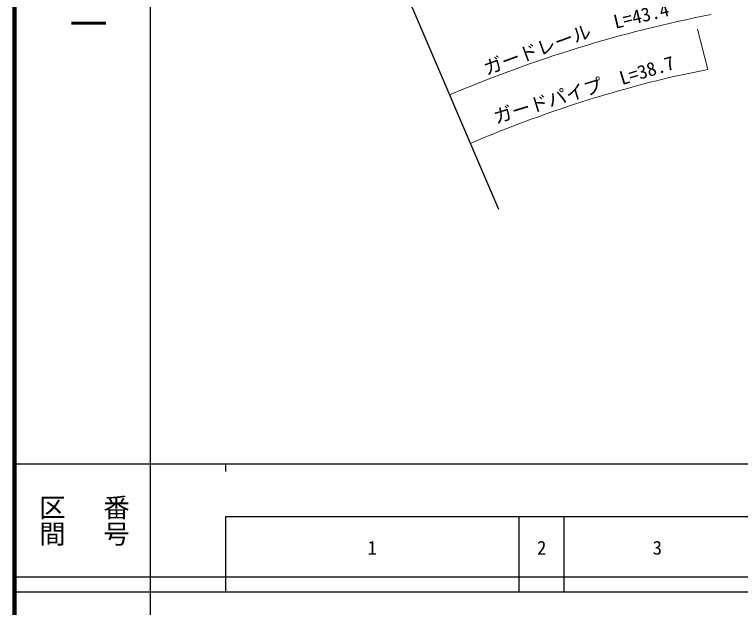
# Model space of a CAD drawing. Units: millimetres, scale not verified. Extents: x -1282 to 680000, y 1140 to 380000.
# Drawn here: x 40000 to 136396, y 185930 to 264726 of the extents above; entities that cross this region are included whole.
import ezdxf
from ezdxf.enums import TextEntityAlignment as Align

# ---------------------------------------------------------------- set-up
doc = ezdxf.new("R2010")
doc.units = ezdxf.units.MM
doc.header["$LTSCALE"] = 1000
for name, color, linetype, lineweight in [('M-BMK-OTRS', 5, 'Continuous', 25), ('M-STR-HTXT', 7, 'Continuous', 13), ('M-TTL', 2, 'Continuous', 140), ('M-TTL-BAND', 7, 'Continuous', 25)]:
    doc.layers.add(name, color=color, linetype=linetype, lineweight=lineweight)
doc.styles.add('@ＭＳ ゴシック', font='')
doc.styles.add('ＭＳ ゴシック', font='')
doc.styles.get('@ＭＳ ゴシック').set_extended_font_data('@MS Gothic')
doc.styles.get('ＭＳ ゴシック').set_extended_font_data('MS Gothic')

msp = doc.modelspace()

# ---------------------------------------------------------------- linework, layer by layer
at = {"layer": 'M-BMK-OTRS'}
msp.add_line((65696, 329095), (104261, 238867), dxfattribs=at)
at = {"layer": 'M-STR-HTXT'}
msp.add_line((130667, 262800), (132072, 257415), dxfattribs=at)
for centre, radius, start, end in [((165771, 94958), 173000, 101.09262, 113.14287), ((201707, -91708), 356000, 101.27998, 102.12637), ((165771, 94958), 166000, 103.534, 113.14287)]:
    msp.add_arc(centre, radius, start, end, dxfattribs=at)
at = {"layer": 'M-TTL'}
msp.add_line((40000, 380000), (40000, 20000), dxfattribs=at)
at = {"layer": 'M-TTL-BAND'}
for p, q in [((58000, 370000), (58000, 20000)), ((40000, 205000), (579000, 205000)), ((68000, 205000), (68000, 204000)), ((68000, 198000), (579000, 198000)), ((68000, 198000), (68000, 188000)), ((107000, 188000), (107000, 198000)), ((113000, 188000), (113000, 198000)), ((40000, 190000), (579000, 190000)), ((40000, 188000), (579000, 188000))]:
    msp.add_line(p, q, dxfattribs=at)

# ---------------------------------------------------------------- texts
at = {"layer": 'M-STR-HTXT', "style": 'ＭＳ ゴシック'}
for s, rotation, p in [('L=43.4', 13.537, (119924, 262285)), ('ガードレール', 20.127, (102870, 256118))]:
    msp.add_text(s, height=1833, rotation=rotation, dxfattribs=at).set_placement(p, align=Align.BOTTOM_LEFT)
msp.add_text('ガードパイプ\u3000L=38.7', height=1833, rotation=17.093, dxfattribs=at).set_placement((116034, 253331), align=Align.BOTTOM_CENTER)
at = {"layer": 'M-TTL-BAND', "style": '@ＭＳ ゴシック'}
msp.add_text('縮尺千分の一', height=3666, rotation=270, dxfattribs=at).set_placement((49777, 261030), align=Align.MIDDLE_RIGHT)
for s, p in [('区間', (45000, 197500)), ('番号', (53500, 197500))]:
    msp.add_text(s, height=2566, rotation=270, dxfattribs=at).set_placement(p, align=Align.MIDDLE_CENTER)
at = {"layer": 'M-TTL-BAND', "style": 'ＭＳ ゴシック'}
for s, p in [('1', (87500, 192405)), ('2', (110000, 192405)), ('3', (125350, 192405))]:
    msp.add_text(s, height=1833, dxfattribs=at).set_placement(p, align=Align.BOTTOM_CENTER)

doc.saveas('drawing.dxf')
